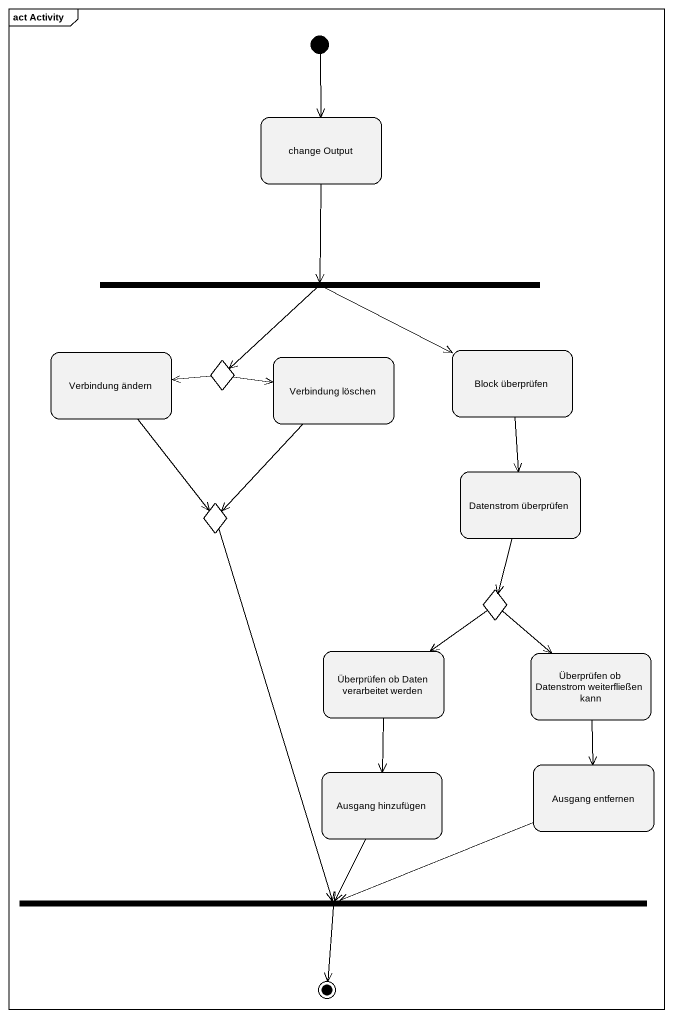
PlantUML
@startuml
mainframe act Activity
hide empty description
state "change Output" as change_Output
state fork1 <<fork>>
state "Verbindung ändern" as Verbindung_ändern
state "Block überprüfen" as Block_überprüfen
state choice1 <<choice>>
state "Verbindung löschen" as Verbindung_löschen
state "Datenstrom überprüfen" as Datenstrom_überprüfen
state choice2 <<choice>>
state choice3 <<choice>>
state "Überprüfen ob Daten verarbeitet werden" as Überprüfen_ob_Daten
state "Überprüfen ob Datenstrom weiterfließen kann" as Überprüfen_ob_Datenstrom
state "Ausgang hinzufügen" as Ausgang_hinzufügen
state "Ausgang entfernen" as Ausgang_entfernen
state fork2 <<join>>
[*] --> change_Output
change_Output --> fork1
fork1 -right-> Block_überprüfen
fork1 --> choice1
Verbindung_ändern --> choice2
Block_überprüfen --> Datenstrom_überprüfen
choice1 -left-> Verbindung_ändern
choice1 -right-> Verbindung_löschen
Verbindung_löschen --> choice2
Datenstrom_überprüfen --> choice3
choice2 --> fork2
choice3 --> Überprüfen_ob_Daten
choice3 --> Überprüfen_ob_Datenstrom
Überprüfen_ob_Daten --> Ausgang_hinzufügen
Überprüfen_ob_Datenstrom --> Ausgang_entfernen
Ausgang_hinzufügen --> fork2
Ausgang_entfernen -left-> fork2
fork2 --> [*]
@enduml
